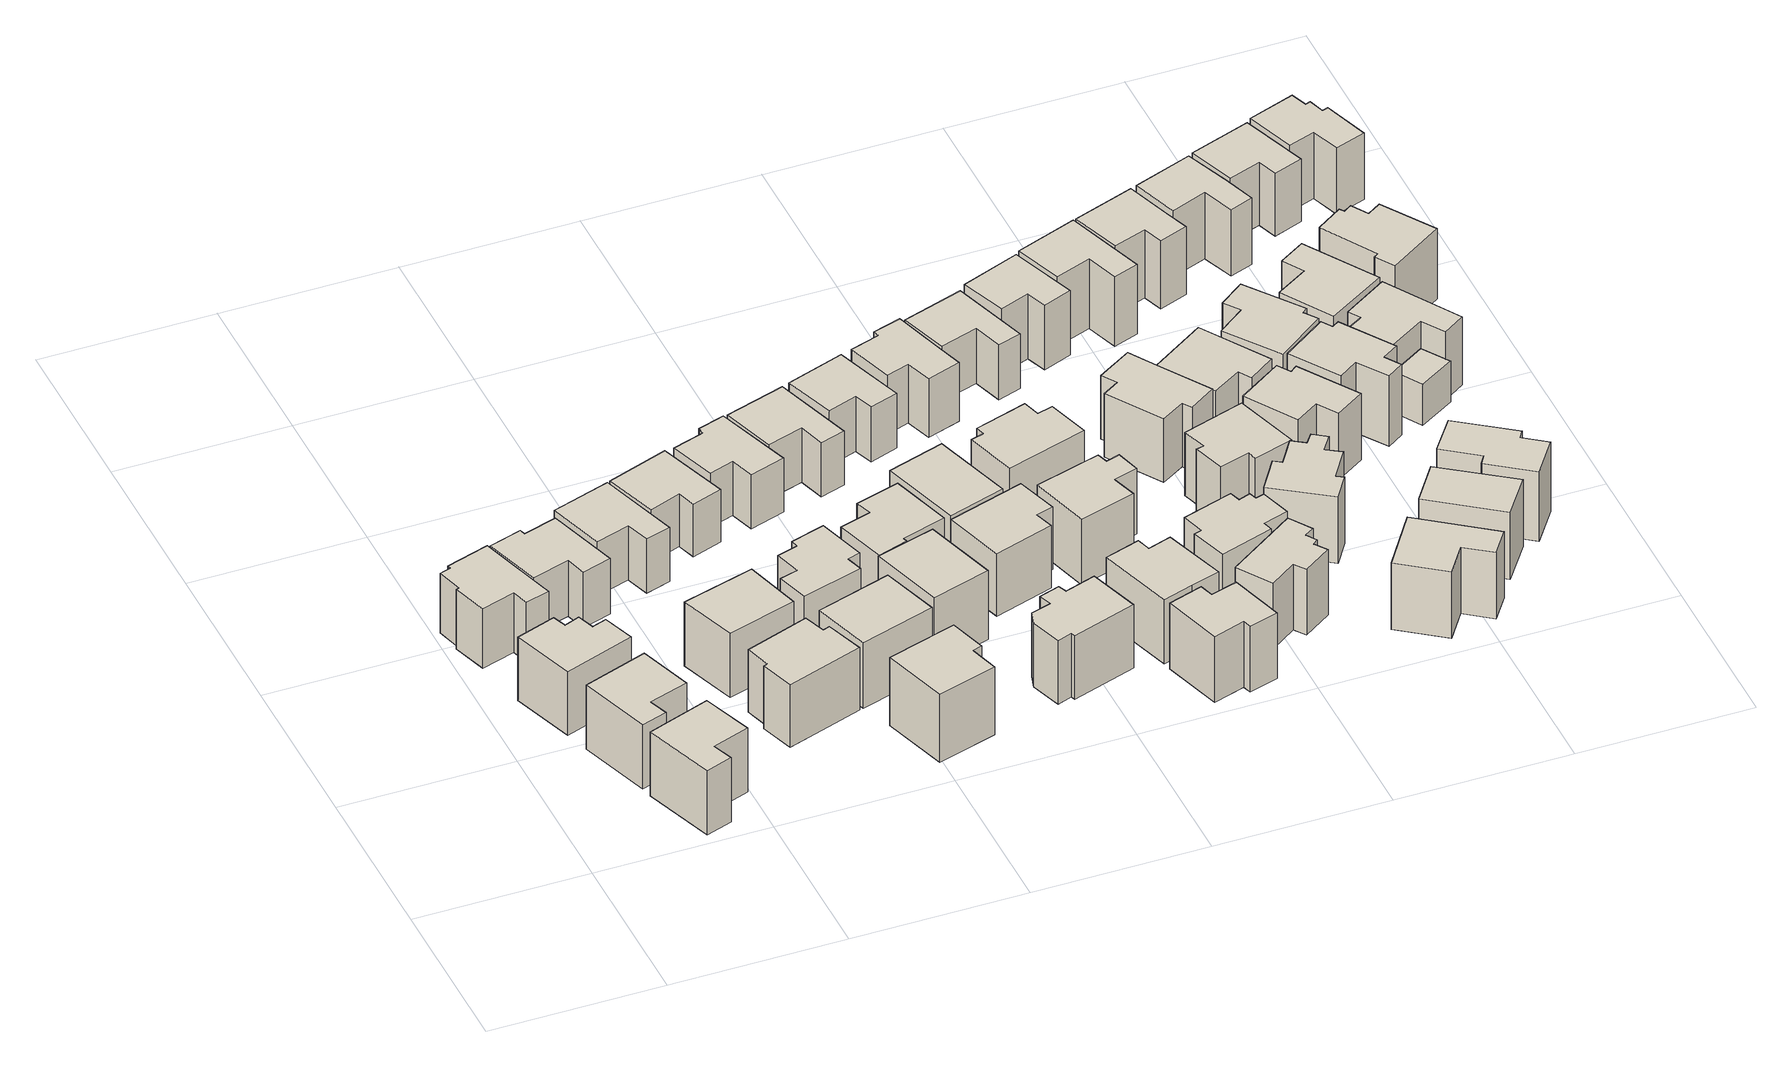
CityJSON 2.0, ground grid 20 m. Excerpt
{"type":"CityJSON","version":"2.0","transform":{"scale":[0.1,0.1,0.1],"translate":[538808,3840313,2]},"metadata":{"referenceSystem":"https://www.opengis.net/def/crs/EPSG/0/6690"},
"CityObjects":{
"building1":{"type":"Building","attributes":{"class":"3001","measuredHeight":7.7,"BuildingDetailAttribute.specifiedBuildingCoverageRate":0.8,"BuildingDetailAttribute.surveyYear":2017,"BuildingHighTideRiskAttribute.description":"1","BuildingHighTideRiskAttribute.rank":"2","BuildingHighTideRiskAttribute.depth":1.98,"BuildingIDAttribute.prefecture":"27","BuildingIDAttribute.city":"27113"},"geometry":[{"type":"Solid","lod":"1","boundaries":[[[[0,1,2,3,4,5,6,7,8,9,10]],[[9,11,12,10]],[[8,13,11,9]],[[7,14,13,8]],[[6,15,14,7]],[[5,16,15,6]],[[4,17,16,5]],[[3,18,17,4]],[[2,19,18,3]],[[1,20,19,2]],[[0,21,20,1]],[[10,12,21,0]],[[11,13,14,15,16,17,18,19,20,21,12]]]]}]},
"building2":{"type":"Building","attributes":{"class":"3001","measuredHeight":8.3,"BuildingDetailAttribute.specifiedBuildingCoverageRate":0.8,"BuildingDetailAttribute.surveyYear":2017,"BuildingTsunamiRiskAttribute.description":"1","BuildingTsunamiRiskAttribute.rank":"1","BuildingTsunamiRiskAttribute.depth":0.24,"BuildingHighTideRiskAttribute.description":"1","BuildingHighTideRiskAttribute.rank":"3","BuildingHighTideRiskAttribute.depth":3.02,"BuildingIDAttribute.prefecture":"27","BuildingIDAttribute.city":"27113"},"geometry":[{"type":"Solid","lod":"1","boundaries":[[[[22,23,24,25,26,27]],[[26,28,29,27]],[[25,30,28,26]],[[24,31,30,25]],[[23,32,31,24]],[[22,33,32,23]],[[27,29,33,22]],[[28,30,31,32,33,29]]]]}]},
"building3":{"type":"Building","attributes":{"class":"3001","measuredHeight":8.2,"BuildingDetailAttribute.specifiedBuildingCoverageRate":0.8,"BuildingDetailAttribute.surveyYear":2017,"BuildingTsunamiRiskAttribute.description":"1","BuildingTsunamiRiskAttribute.rank":"1","BuildingTsunamiRiskAttribute.depth":0.23,"BuildingHighTideRiskAttribute.description":"1","BuildingHighTideRiskAttribute.rank":"2","BuildingHighTideRiskAttribute.depth":3,"BuildingIDAttribute.prefecture":"27","BuildingIDAttribute.city":"27113"},"geometry":[{"type":"Solid","lod":"1","boundaries":[[[[34,35,36,37,38,39,40,41]],[[40,42,43,41]],[[39,44,42,40]],[[38,45,44,39]],[[37,46,45,38]],[[36,47,46,37]],[[35,48,47,36]],[[34,49,48,35]],[[41,43,49,34]],[[42,44,45,46,47,48,49,43]]]]}]},
"building4":{"type":"Building","attributes":{"class":"3001","measuredHeight":8.3,"BuildingDetailAttribute.specifiedBuildingCoverageRate":0.8,"BuildingDetailAttribute.surveyYear":2017,"BuildingTsunamiRiskAttribute.description":"1","BuildingTsunamiRiskAttribute.rank":"1","BuildingTsunamiRiskAttribute.depth":0.43,"BuildingHighTideRiskAttribute.description":"1","BuildingHighTideRiskAttribute.rank":"3","BuildingHighTideRiskAttribute.depth":3.21,"BuildingIDAttribute.prefecture":"27","BuildingIDAttribute.city":"27113"},"geometry":[{"type":"Solid","lod":"1","boundaries":[[[[50,51,52,53,54,55]],[[54,56,57,55]],[[53,58,56,54]],[[52,59,58,53]],[[51,60,59,52]],[[50,61,60,51]],[[55,57,61,50]],[[56,58,59,60,61,57]]]]}]},
"building5":{"type":"Building","attributes":{"class":"3001","measuredHeight":7.2,"BuildingDetailAttribute.specifiedBuildingCoverageRate":0.8,"BuildingDetailAttribute.surveyYear":2017,"BuildingHighTideRiskAttribute.description":"1","BuildingHighTideRiskAttribute.rank":"2","BuildingHighTideRiskAttribute.depth":1.79,"BuildingIDAttribute.prefecture":"27","BuildingIDAttribute.city":"27113"},"geometry":[{"type":"Solid","lod":"1","boundaries":[[[[62,63,64,65,66,67,68,69]],[[68,70,71,69]],[[67,72,70,68]],[[66,73,72,67]],[[65,74,73,66]],[[64,75,74,65]],[[63,76,75,64]],[[62,77,76,63]],[[69,71,77,62]],[[70,72,73,74,75,76,77,71]]]]}]},
"building6":{"type":"Building","attributes":{"class":"3001","measuredHeight":7,"BuildingDetailAttribute.specifiedBuildingCoverageRate":0.8,"BuildingDetailAttribute.surveyYear":2017,"BuildingHighTideRiskAttribute.description":"1","BuildingHighTideRiskAttribute.rank":"2","BuildingHighTideRiskAttribute.depth":0.82,"BuildingIDAttribute.prefecture":"27","BuildingIDAttribute.city":"27113"},"geometry":[{"type":"Solid","lod":"1","boundaries":[[[[78,79,80,81,82,83]],[[82,84,85,83]],[[81,86,84,82]],[[80,87,86,81]],[[79,88,87,80]],[[78,89,88,79]],[[83,85,89,78]],[[84,86,87,88,89,85]]]]}]},
"building7":{"type":"Building","attributes":{"class":"3001","measuredHeight":8.3,"BuildingDetailAttribute.specifiedBuildingCoverageRate":0.8,"BuildingDetailAttribute.surveyYear":2017,"BuildingTsunamiRiskAttribute.description":"1","BuildingTsunamiRiskAttribute.rank":"1","BuildingTsunamiRiskAttribute.depth":0.19,"BuildingHighTideRiskAttribute.description":"1","BuildingHighTideRiskAttribute.rank":"2","BuildingHighTideRiskAttribute.depth":2.96,"BuildingIDAttribute.prefecture":"27","BuildingIDAttribute.city":"27113"},"geometry":[{"type":"Solid","lod":"1","boundaries":[[[[90,91,92,93]],[[92,94,95,93]],[[91,96,94,92]],[[90,97,96,91]],[[93,95,97,90]],[[94,96,97,95]]]]}]},
"building8":{"type":"Building","attributes":{"class":"3001","measuredHeight":8.1,"BuildingDetailAttribute.specifiedBuildingCoverageRate":0.8,"BuildingDetailAttribute.surveyYear":2017,"BuildingTsunamiRiskAttribute.description":"1","BuildingTsunamiRiskAttribute.rank":"2","BuildingTsunamiRiskAttribute.depth":0.61,"BuildingHighTideRiskAttribute.description":"1","BuildingHighTideRiskAttribute.rank":"3","BuildingHighTideRiskAttribute.depth":3.38,"BuildingIDAttribute.prefecture":"27","BuildingIDAttribute.city":"27113"},"geometry":[{"type":"Solid","lod":"1","boundaries":[[[[98,99,100,101,102,103,104,105]],[[104,106,107,105]],[[103,108,106,104]],[[102,109,108,103]],[[101,110,109,102]],[[100,111,110,101]],[[99,112,111,100]],[[98,113,112,99]],[[105,107,113,98]],[[106,108,109,110,111,112,113,107]]]]}]},
"building9":{"type":"Building","attributes":{"class":"3001","measuredHeight":6.8,"BuildingDetailAttribute.specifiedBuildingCoverageRate":0.8,"BuildingDetailAttribute.surveyYear":2017,"BuildingTsunamiRiskAttribute.description":"1","BuildingTsunamiRiskAttribute.rank":"2","BuildingTsunamiRiskAttribute.depth":0.51,"BuildingHighTideRiskAttribute.description":"1","BuildingHighTideRiskAttribute.rank":"1","BuildingHighTideRiskAttribute.depth":0.228,"BuildingIDAttribute.prefecture":"27","BuildingIDAttribute.city":"27113"},"geometry":[{"type":"Solid","lod":"1","boundaries":[[[[114,115,116,117,118,119]],[[118,120,121,119]],[[117,122,120,118]],[[116,123,122,117]],[[115,124,123,116]],[[114,125,124,115]],[[119,121,125,114]],[[120,122,123,124,125,121]]]]}]},
"building10":{"type":"Building","attributes":{"class":"3001","measuredHeight":8.8,"BuildingDetailAttribute.specifiedBuildingCoverageRate":0.8,"BuildingDetailAttribute.surveyYear":2017,"BuildingTsunamiRiskAttribute.description":"1","BuildingTsunamiRiskAttribute.rank":"1","BuildingTsunamiRiskAttribute.depth":0.43,"BuildingHighTideRiskAttribute.description":"1","BuildingHighTideRiskAttribute.rank":"3","BuildingHighTideRiskAttribute.depth":3.2,"BuildingIDAttribute.prefecture":"27","BuildingIDAttribute.city":"27113"},"geometry":[{"type":"Solid","lod":"1","boundaries":[[[[126,127,128,129,130,131]],[[130,132,133,131]],[[129,134,132,130]],[[128,135,134,129]],[[127,136,135,128]],[[126,137,136,127]],[[131,133,137,126]],[[132,134,135,136,137,133]]]]}]},
"building11":{"type":"Building","attributes":{"class":"3001","measuredHeight":8.6,"BuildingDetailAttribute.specifiedBuildingCoverageRate":0.8,"BuildingDetailAttribute.surveyYear":2017,"BuildingTsunamiRiskAttribute.description":"1","BuildingTsunamiRiskAttribute.rank":"2","BuildingTsunamiRiskAttribute.depth":0.8,"BuildingHighTideRiskAttribute.description":"1","BuildingHighTideRiskAttribute.rank":"3","BuildingHighTideRiskAttribute.depth":3.57,"BuildingIDAttribute.prefecture":"27","BuildingIDAttribute.city":"27113"},"geometry":[{"type":"Solid","lod":"1","boundaries":[[[[138,139,140,141]],[[140,142,143,141]],[[139,144,142,140]],[[138,145,144,139]],[[141,143,145,138]],[[142,144,145,143]]]]}]},
"building12":{"type":"Building","attributes":{"class":"3001","measuredHeight":8.6,"BuildingDetailAttribute.specifiedBuildingCoverageRate":0.8,"BuildingDetailAttribute.surveyYear":2017,"BuildingTsunamiRiskAttribute.description":"1","BuildingTsunamiRiskAttribute.rank":"1","BuildingTsunamiRiskAttribute.depth":0.41,"BuildingHighTideRiskAttribute.description":"1","BuildingHighTideRiskAttribute.rank":"3","BuildingHighTideRiskAttribute.depth":3.18,"BuildingIDAttribute.prefecture":"27","BuildingIDAttribute.city":"27113"},"geometry":[{"type":"Solid","lod":"1","boundaries":[[[[146,147,148,149,150,151,152,153,154,155]],[[154,156,157,155]],[[153,158,156,154]],[[152,159,158,153]],[[151,160,159,152]],[[150,161,160,151]],[[149,162,161,150]],[[148,163,162,149]],[[147,164,163,148]],[[146,165,164,147]],[[155,157,165,146]],[[156,158,159,160,161,162,163,164,165,157]]]]}]},
"building13":{"type":"Building","attributes":{"class":"3001","measuredHeight":7,"BuildingDetailAttribute.specifiedBuildingCoverageRate":0.8,"BuildingDetailAttribute.surveyYear":2017,"BuildingHighTideRiskAttribute.description":"1","BuildingHighTideRiskAttribute.rank":"1","BuildingHighTideRiskAttribute.depth":0.228,"BuildingIDAttribute.prefecture":"27","BuildingIDAttribute.city":"27113"},"geometry":[{"type":"Solid","lod":"1","boundaries":[[[[166,167,168,169,170,171,172,173]],[[172,174,175,173]],[[171,176,174,172]],[[170,177,176,171]],[[169,178,177,170]],[[168,179,178,169]],[[167,180,179,168]],[[166,181,180,167]],[[173,175,181,166]],[[174,176,177,178,179,180,181,175]]]]}]},
"building14":{"type":"Building","attributes":{"class":"3001","measuredHeight":8.9,"BuildingDetailAttribute.specifiedBuildingCoverageRate":0.8,"BuildingDetailAttribute.surveyYear":2017,"BuildingTsunamiRiskAttribute.description":"1","BuildingTsunamiRiskAttribute.rank":"1","BuildingTsunamiRiskAttribute.depth":0.34,"BuildingHighTideRiskAttribute.description":"1","BuildingHighTideRiskAttribute.rank":"3","BuildingHighTideRiskAttribute.depth":3.11,"BuildingIDAttribute.prefecture":"27","BuildingIDAttribute.city":"27113"},"geometry":[{"type":"Solid","lod":"1","boundaries":[[[[182,183,184,185]],[[184,186,187,185]],[[183,188,186,184]],[[182,189,188,183]],[[185,187,189,182]],[[186,188,189,187]]]]}]},
"building15":{"type":"Building","attributes":{"class":"3001","measuredHeight":8.5,"BuildingDetailAttribute.specifiedBuildingCoverageRate":0.8,"BuildingDetailAttribute.surveyYear":2017,"BuildingTsunamiRiskAttribute.description":"1","BuildingTsunamiRiskAttribute.rank":"2","BuildingTsunamiRiskAttribute.depth":0.59,"BuildingHighTideRiskAttribute.description":"1","BuildingHighTideRiskAttribute.rank":"2","BuildingHighTideRiskAttribute.depth":2.33,"BuildingIDAttribute.prefecture":"27","BuildingIDAttribute.city":"27113"},"geometry":[{"type":"Solid","lod":"1","boundaries":[[[[190,191,192,193,194,195,196,197]],[[196,198,199,197]],[[195,200,198,196]],[[194,201,200,195]],[[193,202,201,194]],[[192,203,202,193]],[[191,204,203,192]],[[190,205,204,191]],[[197,199,205,190]],[[198,200,201,202,203,204,205,199]]]]}]},
"building16":{"type":"Building","attributes":{"class":"3001","measuredHeight":6.9,"BuildingDetailAttribute.specifiedBuildingCoverageRate":0.8,"BuildingDetailAttribute.surveyYear":2017,"BuildingHighTideRiskAttribute.description":"1","BuildingHighTideRiskAttribute.rank":"2","BuildingHighTideRiskAttribute.depth":1.27,"BuildingIDAttribute.prefecture":"27","BuildingIDAttribute.city":"27113"},"geometry":[{"type":"Solid","lod":"1","boundaries":[[[[206,207,208,209,210,211]],[[210,212,213,211]],[[209,214,212,210]],[[208,215,214,209]],[[207,216,215,208]],[[206,217,216,207]],[[211,213,217,206]],[[212,214,215,216,217,213]]]]}]},
"building17":{"type":"Building","attributes":{"class":"3001","measuredHeight":8.3,"BuildingDetailAttribute.specifiedBuildingCoverageRate":0.8,"BuildingDetailAttribute.surveyYear":2017,"BuildingTsunamiRiskAttribute.description":"1","BuildingTsunamiRiskAttribute.rank":"1","BuildingTsunamiRiskAttribute.depth":0.42,"BuildingHighTideRiskAttribute.description":"1","BuildingHighTideRiskAttribute.rank":"3","BuildingHighTideRiskAttribute.depth":3.19,"BuildingIDAttribute.prefecture":"27","BuildingIDAttribute.city":"27113"},"geometry":[{"type":"Solid","lod":"1","boundaries":[[[[218,219,220,221,222,223,224,225,226,227,228]],[[227,229,230,228]],[[226,231,229,227]],[[225,232,231,226]],[[224,233,232,225]],[[223,234,233,224]],[[222,235,234,223]],[[221,236,235,222]],[[220,237,236,221]],[[219,238,237,220]],[[218,239,238,219]],[[228,230,239,218]],[[229,231,232,233,234,235,236,237,238,239,230]]]]}]},
"building18":{"type":"Building","attributes":{"class":"3001","measuredHeight":8.3,"BuildingDetailAttribute.specifiedBuildingCoverageRate":0.8,"BuildingDetailAttribute.surveyYear":2017,"BuildingTsunamiRiskAttribute.description":"1","BuildingTsunamiRiskAttribute.rank":"1","BuildingTsunamiRiskAttribute.depth":0.28,"BuildingHighTideRiskAttribute.description":"1","BuildingHighTideRiskAttribute.rank":"2","BuildingHighTideRiskAttribute.depth":2.75,"BuildingIDAttribute.prefecture":"27","BuildingIDAttribute.city":"27113"},"geometry":[{"type":"Solid","lod":"1","boundaries":[[[[240,241,242,243]],[[242,244,245,243]],[[241,246,244,242]],[[240,247,246,241]],[[243,245,247,240]],[[244,246,247,245]]]]}]},
"building19":{"type":"Building","attributes":{"class":"3001","measuredHeight":8.1,"BuildingDetailAttribute.specifiedBuildingCoverageRate":0.8,"BuildingDetailAttribute.surveyYear":2017,"BuildingTsunamiRiskAttribute.description":"1","BuildingTsunamiRiskAttribute.rank":"1","BuildingTsunamiRiskAttribute.depth":0.34,"BuildingHighTideRiskAttribute.description":"1","BuildingHighTideRiskAttribute.rank":"3","BuildingHighTideRiskAttribute.depth":3.11,"BuildingIDAttribute.prefecture":"27","BuildingIDAttribute.city":"27113"},"geometry":[{"type":"Solid","lod":"1","boundaries":[[[[248,249,250,251,252,253]],[[252,254,255,253]],[[251,256,254,252]],[[250,257,256,251]],[[249,258,257,250]],[[248,259,258,249]],[[253,255,259,248]],[[254,256,257,258,259,255]]]]}]},
"building20":{"type":"Building","attributes":{"class":"3001","measuredHeight":7.1,"BuildingDetailAttribute.specifiedBuildingCoverageRate":0.8,"BuildingDetailAttribute.surveyYear":2017,"BuildingHighTideRiskAttribute.description":"1","BuildingHighTideRiskAttribute.rank":"2","BuildingHighTideRiskAttribute.depth":1.09,"BuildingIDAttribute.prefecture":"27","BuildingIDAttribute.city":"27113"},"geometry":[{"type":"Solid","lod":"1","boundaries":[[[[260,261,262,263,264,265]],[[264,266,267,265]],[[263,268,266,264]],[[262,269,268,263]],[[261,270,269,262]],[[260,271,270,261]],[[265,267,271,260]],[[266,268,269,270,271,267]]]]}]},
"building21":{"type":"Building","attributes":{"class":"3001","measuredHeight":8.3,"BuildingDetailAttribute.specifiedBuildingCoverageRate":0.8,"BuildingDetailAttribute.surveyYear":2017,"BuildingTsunamiRiskAttribute.description":"1","BuildingTsunamiRiskAttribute.rank":"1","BuildingTsunamiRiskAttribute.depth":0.49,"BuildingHighTideRiskAttribute.description":"1","BuildingHighTideRiskAttribute.rank":"3","BuildingHighTideRiskAttribute.depth":3.25,"BuildingIDAttribute.prefecture":"27","BuildingIDAttribute.city":"27113"},"geometry":[{"type":"Solid","lod":"1","boundaries":[[[[272,273,274,275,276,277,278]],[[277,279,280,278]],[[276,281,279,277]],[[275,282,281,276]],[[274,283,282,275]],[[273,284,283,274]],[[272,285,284,273]],[[278,280,285,272]],[[279,281,282,283,284,285,280]]]]}]},
"building22":{"type":"Building","attributes":{"class":"3001","measuredHeight":8.6,"BuildingDetailAttribute.specifiedBuildingCoverageRate":0.8,"BuildingDetailAttribute.surveyYear":2017,"BuildingTsunamiRiskAttribute.description":"1","BuildingTsunamiRiskAttribute.rank":"1","BuildingTsunamiRiskAttribute.depth":0.45,"BuildingHighTideRiskAttribute.description":"1","BuildingHighTideRiskAttribute.rank":"3","BuildingHighTideRiskAttribute.depth":3.21,"BuildingIDAttribute.prefecture":"27","BuildingIDAttribute.city":"27113"},"geometry":[{"type":"Solid","lod":"1","boundaries":[[[[286,287,288,289,290,291,292,293]],[[292,294,295,293]],[[291,296,294,292]],[[290,297,296,291]],[[289,298,297,290]],[[288,299,298,289]],[[287,300,299,288]],[[286,301,300,287]],[[293,295,301,286]],[[294,296,297,298,299,300,301,295]]]]}]},
"building23":{"type":"Building","attributes":{"class":"3001","measuredHeight":7.6,"BuildingDetailAttribute.specifiedBuildingCoverageRate":0.8,"BuildingDetailAttribute.surveyYear":2017,"BuildingTsunamiRiskAttribute.description":"1","BuildingTsunamiRiskAttribute.rank":"2","BuildingTsunamiRiskAttribute.depth":0.58,"BuildingHighTideRiskAttribute.description":"1","BuildingHighTideRiskAttribute.rank":"2","BuildingHighTideRiskAttribute.depth":1.06,"BuildingIDAttribute.prefecture":"27","BuildingIDAttribute.city":"27113"},"geometry":[{"type":"Solid","lod":"1","boundaries":[[[[302,303,304,305,306,307,308,309,310]],[[309,311,312,310]],[[308,313,311,309]],[[307,314,313,308]],[[306,315,314,307]],[[305,316,315,306]],[[304,317,316,305]],[[303,318,317,304]],[[302,319,318,303]],[[310,312,319,302]],[[311,313,314,315,316,317,318,319,312]]]]}]},
"building24":{"type":"Building","attributes":{"class":"3001","measuredHeight":8.5,"BuildingDetailAttribute.specifiedBuildingCoverageRate":0.8,"BuildingDetailAttribute.surveyYear":2017,"BuildingTsunamiRiskAttribute.description":"1","BuildingTsunamiRiskAttribute.rank":"1","BuildingTsunamiRiskAttribute.depth":0.4,"BuildingHighTideRiskAttribute.description":"1","BuildingHighTideRiskAttribute.rank":"3","BuildingHighTideRiskAttribute.depth":3.16,"BuildingIDAttribute.prefecture":"27","BuildingIDAttribute.city":"27113"},"geometry":[{"type":"Solid","lod":"1","boundaries":[[[[320,321,322,323,324,325,326,327]],[[326,328,329,327]],[[325,330,328,326]],[[324,331,330,325]],[[323,332,331,324]],[[322,333,332,323]],[[321,334,333,322]],[[320,335,334,321]],[[327,329,335,320]],[[328,330,331,332,333,334,335,329]]]]}]},
"building25":{"type":"Building","attributes":{"class":"3001","measuredHeight":8.3,"BuildingDetailAttribute.specifiedBuildingCoverageRate":0.8,"BuildingDetailAttribute.surveyYear":2017,"BuildingTsunamiRiskAttribute.description":"1","BuildingTsunamiRiskAttribute.rank":"1","BuildingTsunamiRiskAttribute.depth":0.28,"BuildingHighTideRiskAttribute.description":"1","BuildingHighTideRiskAttribute.rank":"2","BuildingHighTideRiskAttribute.depth":2.42,"BuildingIDAttribute.prefecture":"27","BuildingIDAttribute.city":"27113"},"geometry":[{"type":"Solid","lod":"1","boundaries":[[[[336,337,338,339,340,341,342,343]],[[342,344,345,343]],[[341,346,344,342]],[[340,347,346,341]],[[339,348,347,340]],[[338,349,348,339]],[[337,350,349,338]],[[336,351,350,337]],[[343,345,351,336]],[[344,346,347,348,349,350,351,345]]]]}]},
"building26":{"type":"Building","attributes":{"class":"3001","measuredHeight":7.1,"BuildingDetailAttribute.specifiedBuildingCoverageRate":0.8,"BuildingDetailAttribute.surveyYear":2017,"BuildingHighTideRiskAttribute.description":"1","BuildingHighTideRiskAttribute.rank":"2","BuildingHighTideRiskAttribute.depth":2.02,"BuildingIDAttribute.prefecture":"27","BuildingIDAttribute.city":"27113"},"geometry":[{"type":"Solid","lod":"1","boundaries":[[[[352,353,354,355,356,357]],[[356,358,359,357]],[[355,360,358,356]],[[354,361,360,355]],[[353,362,361,354]],[[352,363,362,353]],[[357,359,363,352]],[[358,360,361,362,363,359]]]]}]},
"building27":{"type":"Building","attributes":{"class":"3001","measuredHeight":8.5,"BuildingDetailAttribute.specifiedBuildingCoverageRate":0.8,"BuildingDetailAttribute.surveyYear":2017,"BuildingTsunamiRiskAttribute.description":"1","BuildingTsunamiRiskAttribute.rank":"2","BuildingTsunamiRiskAttribute.depth":0.51,"BuildingHighTideRiskAttribute.description":"1","BuildingHighTideRiskAttribute.rank":"3","BuildingHighTideRiskAttribute.depth":3.27,"BuildingIDAttribute.prefecture":"27","BuildingIDAttribute.city":"27113"},"geometry":[{"type":"Solid","lod":"1","boundaries":[[[[364,365,366,367,368,369,370,371,372,373]],[[372,374,375,373]],[[371,376,374,372]],[[370,377,376,371]],[[369,378,377,370]],[[368,379,378,369]],[[367,380,379,368]],[[366,381,380,367]],[[365,382,381,366]],[[364,383,382,365]],[[373,375,383,364]],[[374,376,377,378,379,380,381,382,383,375]]]]}]},
"building28":{"type":"Building","attributes":{"class":"3001","measuredHeight":8.4,"BuildingDetailAttribute.specifiedBuildingCoverageRate":0.8,"BuildingDetailAttribute.surveyYear":2017,"BuildingTsunamiRiskAttribute.description":"1","BuildingTsunamiRiskAttribute.rank":"2","BuildingTsunamiRiskAttribute.depth":0.51,"BuildingHighTideRiskAttribute.description":"1","BuildingHighTideRiskAttribute.rank":"3","BuildingHighTideRiskAttribute.depth":3.27,"BuildingIDAttribute.prefecture":"27","BuildingIDAttribute.city":"27113"},"geometry":[{"type":"Solid","lod":"1","boundaries":[[[[384,385,386,387,388,389,390,391,392,393,394,395]],[[394,396,397,395]],[[393,398,396,394]],[[392,399,398,393]],[[391,400,399,392]],[[390,401,400,391]],[[389,402,401,390]],[[388,403,402,389]],[[387,404,403,388]],[[386,405,404,387]],[[385,406,405,386]],[[384,407,406,385]],[[395,397,407,384]],[[396,398,399,400,401,402,403,404,405,406,407,397]]]]}]},
"building29":{"type":"Building","attributes":{"class":"3001","measuredHeight":8.4,"BuildingDetailAttribute.specifiedBuildingCoverageRate":0.8,"BuildingDetailAttribute.surveyYear":2017,"BuildingTsunamiRiskAttribute.description":"1","BuildingTsunamiRiskAttribute.rank":"1","BuildingTsunamiRiskAttribute.depth":0.3,"BuildingHighTideRiskAttribute.description":"1","BuildingHighTideRiskAttribute.rank":"2","BuildingHighTideRiskAttribute.depth":1.86,"BuildingIDAttribute.prefecture":"27","BuildingIDAttribute.city":"27113"},"geometry":[{"type":"Solid","lod":"1","boundaries":[[[[408,409,410,411,412,413]],[[412,414,415,413]],[[411,416,414,412]],[[410,417,416,411]],[[409,418,417,410]],[[408,419,418,409]],[[413,415,419,408]],[[414,416,417,418,419,415]]]]}]},
"building30":{"type":"Building","attributes":{"class":"3001","measuredHeight":8.2,"BuildingDetailAttribute.specifiedBuildingCoverageRate":0.8,"BuildingDetailAttribute.surveyYear":2017,"BuildingTsunamiRiskAttribute.description":"1","BuildingTsunamiRiskAttribute.rank":"1","BuildingTsunamiRiskAttribute.depth":0.12,"BuildingHighTideRiskAttribute.description":"1","BuildingHighTideRiskAttribute.rank":"2","BuildingHighTideRiskAttribute.depth":2.75,"BuildingIDAttribute.prefecture":"27","BuildingIDAttribute.city":"27113"},"geometry":[{"type":"Solid","lod":"1","boundaries":[[[[420,421,422,423,424,425,426,427,428]],[[427,429,430,428]],[[426,431,429,427]],[[425,432,431,426]],[[424,433,432,425]],[[423,434,433,424]],[[422,435,434,423]],[[421,436,435,422]],[[420,437,436,421]],[[428,430,437,420]],[[429,431,432,433,434,435,436,437,430]]]]}]},
"building31":{"type":"Building","attributes":{"class":"3001","measuredHeight":8.2,"BuildingDetailAttribute.specifiedBuildingCoverageRate":0.8,"BuildingDetailAttribute.surveyYear":2017,"BuildingTsunamiRiskAttribute.description":"1","BuildingTsunamiRiskAttribute.rank":"1","BuildingTsunamiRiskAttribute.depth":0.27,"BuildingHighTideRiskAttribute.description":"1","BuildingHighTideRiskAttribute.rank":"3","BuildingHighTideRiskAttribute.depth":3.03,"BuildingIDAttribute.prefecture":"27","BuildingIDAttribute.city":"27113"},"geometry":[{"type":"Solid","lod":"1","boundaries":[[[[438,439,440,441,442,443,444,445]],[[444,446,447,445]],[[443,448,446,444]],[[442,449,448,443]],[[441,450,449,442]],[[440,451,450,441]],[[439,452,451,440]],[[438,453,452,439]],[[445,447,453,438]],[[446,448,449,450,451,452,453,447]]]]}]},
"building32":{"type":"Building","attributes":{"class":"3001","measuredHeight":8.6,"BuildingDetailAttribute.specifiedBuildingCoverageRate":0.8,"BuildingDetailAttribute.surveyYear":2017,"BuildingTsunamiRiskAttribute.description":"1","BuildingTsunamiRiskAttribute.rank":"1","BuildingTsunamiRiskAttribute.depth":0.49,"BuildingHighTideRiskAttribute.description":"1","BuildingHighTideRiskAttribute.rank":"3","BuildingHighTideRiskAttribute.depth":3.25,"BuildingIDAttribute.prefecture":"27","BuildingIDAttribute.city":"27113"},"geometry":[{"type":"Solid","lod":"1","boundaries":[[[[454,455,456,457,458,459,460,461,462,463,464,465]],[[464,466,467,465]],[[463,468,466,464]],[[462,469,468,463]],[[461,470,469,462]],[[460,471,470,461]],[[459,472,471,460]],[[458,473,472,459]],[[457,474,473,458]],[[456,475,474,457]],[[455,476,475,456]],[[454,477,476,455]],[[465,467,477,454]],[[466,468,469,470,471,472,473,474,475,476,477,467]]]]}]},
"building33":{"type":"Building","attributes":{"class":"3001","measuredHeight":8.6,"BuildingDetailAttribute.specifiedBuildingCoverageRate":0.8,"BuildingDetailAttribute.surveyYear":2017,"BuildingTsunamiRiskAttribute.description":"1","BuildingTsunamiRiskAttribute.rank":"2","BuildingTsunamiRiskAttribute.depth":0.55,"BuildingHighTideRiskAttribute.description":"1","BuildingHighTideRiskAttribute.rank":"3","BuildingHighTideRiskAttribute.depth":3.31,"BuildingIDAttribute.prefecture":"27","BuildingIDAttribute.city":"27113"},"geometry":[{"type":"Solid","lod":"1","boundaries":[[[[478,479,480,481,482,483]],[[482,484,485,483]],[[481,486,484,482]],[[480,487,486,481]],[[479,488,487,480]],[[478,489,488,479]],[[483,485,489,478]],[[484,486,487,488,489,485]]]]}]},
"building34":{"type":"Building","attributes":{"class":"3001","measuredHeight":8.9,"BuildingDetailAttribute.specifiedBuildingCoverageRate":0.8,"BuildingDetailAttribute.surveyYear":2017,"BuildingTsunamiRiskAttribute.description":"1","BuildingTsunamiRiskAttribute.rank":"2","BuildingTsunamiRiskAttribute.depth":0.6,"BuildingHighTideRiskAttribute.description":"1","BuildingHighTideRiskAttribute.rank":"2","BuildingHighTideRiskAttribute.depth":2.95,"BuildingIDAttribute.prefecture":"27","BuildingIDAttribute.city":"27113"},"geometry":[{"type":"Solid","lod":"1","boundaries":[[[[490,491,492,493,494,495]],[[494,496,497,495]],[[493,498,496,494]],[[492,499,498,493]],[[491,500,499,492]],[[490,501,500,491]],[[495,497,501,490]],[[496,498,499,500,501,497]]]]}]},
"building35":{"type":"Building","attributes":{"class":"3001","measuredHeight":8.1,"BuildingDetailAttribute.specifiedBuildingCoverageRate":0.8,"BuildingDetailAttribute.surveyYear":2017,"BuildingTsunamiRiskAttribute.description":"1","BuildingTsunamiRiskAttribute.rank":"1","BuildingTsunamiRiskAttribute.depth":0.12,"BuildingHighTideRiskAttribute.description":"1","BuildingHighTideRiskAttribute.rank":"2","BuildingHighTideRiskAttribute.depth":2.75,"BuildingIDAttribute.prefecture":"27","BuildingIDAttribute.city":"27113"},"geometry":[{"type":"Solid","lod":"1","boundaries":[[[[427,502,503,504,505,506,428]],[[506,507,508,428]],[[505,509,507,506]],[[504,510,509,505]],[[503,511,510,504]],[[502,512,511,503]],[[427,513,512,502]],[[428,508,513,427]],[[507,509,510,511,512,513,508]]]]}]},
"building36":{"type":"Building","attributes":{"class":"3001","measuredHeight":8.7,"BuildingDetailAttribute.specifiedBuildingCoverageRate":0.8,"BuildingDetailAttribute.surveyYear":2017,"BuildingTsunamiRiskAttribute.description":"1","BuildingTsunamiRiskAttribute.rank":"1","BuildingTsunamiRiskAttribute.depth":0.47,"BuildingHighTideRiskAttribute.description":"1","BuildingHighTideRiskAttribute.rank":"3","BuildingHighTideRiskAttribute.depth":3.23,"BuildingIDAttribute.prefecture":"27","BuildingIDAttribute.city":"27113"},"geometry":[{"type":"Solid","lod":"1","boundaries":[[[[514,515,516,517,518,519,520,521]],[[520,522,523,521]],[[519,524,522,520]],[[518,525,524,519]],[[517,526,525,518]],[[516,527,526,517]],[[515,528,527,516]],[[514,529,528,515]],[[521,523,529,514]],[[522,524,525,526,527,528,529,523]]]]}]},
"building37":{"type":"Building","attributes":{"class":"3001","measuredHeight":8.7,"BuildingDetailAttribute.specifiedBuildingCoverageRate":0.8,"BuildingDetailAttribute.surveyYear":2017,"BuildingTsunamiRiskAttribute.description":"1","BuildingTsunamiRiskAttribute.rank":"2","BuildingTsunamiRiskAttribute.depth":0.6,"BuildingHighTideRiskAttribute.description":"1","BuildingHighTideRiskAttribute.rank":"3","BuildingHighTideRiskAttribute.depth":3.36,"BuildingIDAttribute.prefecture":"27","BuildingIDAttribute.city":"27113"},"geometry":[{"type":"Solid","lod":"1","boundaries":[[[[530,531,532,533]],[[532,534,535,533]],[[531,536,534,532]],[[530,537,536,531]],[[533,535,537,530]],[[534,536,537,535]]]]}]},
"building38":{"type":"Building","attributes":{"class":"3001","measuredHeight":8.8,"BuildingDetailAttribute.specifiedBuildingCoverageRate":0.8,"BuildingDetailAttribute.surveyYear":2017,"BuildingTsunamiRiskAttribute.description":"1","BuildingTsunamiRiskAttribute.rank":"2","BuildingTsunamiRiskAttribute.depth":0.6,"BuildingHighTideRiskAttribute.description":"1","BuildingHighTideRiskAttribute.rank":"2","BuildingHighTideRiskAttribute.depth":1.79,"BuildingIDAttribute.prefecture":"27","BuildingIDAttribute.city":"27113"},"geometry":[{"type":"Solid","lod":"1","boundaries":[[[[538,539,540,541,542,543,544]],[[543,545,546,544]],[[542,547,545,543]],[[541,548,547,542]],[[540,549,548,541]],[[539,550,549,540]],[[538,551,550,539]],[[544,546,551,538]],[[545,547,548,549,550,551,546]]]]}]},
"building39":{"type":"Building","attributes":{"class":"3001","measuredHeight":8.7,"BuildingDetailAttribute.specifiedBuildingCoverageRate":0.8,"BuildingDetailAttribute.surveyYear":2017,"BuildingTsunamiRiskAttribute.description":"1","BuildingTsunamiRiskAttribute.rank":"1","BuildingTsunamiRiskAttribute.depth":0.39,"BuildingHighTideRiskAttribute.description":"1","BuildingHighTideRiskAttribute.rank":"3","BuildingHighTideRiskAttribute.depth":3.15,"BuildingIDAttribute.prefecture":"27","BuildingIDAttribute.city":"27113"},"geometry":[{"type":"Solid","lod":"1","boundaries":[[[[552,553,554,555,556,557,558,559]],[[558,560,561,559]],[[557,562,560,558]],[[556,563,562,557]],[[555,564,563,556]],[[554,565,564,555]],[[553,566,565,554]],[[552,567,566,553]],[[559,561,567,552]],[[560,562,563,564,565,566,567,561]]]]}]},
"building40":{"type":"Building","attributes":{"class":"3001","measuredHeight":9.1,"BuildingDetailAttribute.specifiedBuildingCoverageRate":0.8,"BuildingDetailAttribute.surveyYear":2017,"BuildingTsunamiRiskAttribute.description":"1","BuildingTsunamiRiskAttribute.rank":"2","BuildingTsunamiRiskAttribute.depth":0.64,"BuildingHighTideRiskAttribute.description":"1","BuildingHighTideRiskAttribute.rank":"3","BuildingHighTideRiskAttribute.depth":3.4,"BuildingIDAttribute.prefecture":"27","BuildingIDAttribute.city":"27113"},"geometry":[{"type":"Solid","lod":"1","boundaries":[[[[568,569,570,571,572,573,574,575,576,577]],[[576,578,579,577]],[[575,580,578,576]],[[574,581,580,575]],[[573,582,581,574]],[[572,583,582,573]],[[571,584,583,572]],[[570,585,584,571]],[[569,586,585,570]],[[568,587,586,569]],[[577,579,587,568]],[[578,580,581,582,583,584,585,586,587,579]]]]}]},
"building41":{"type":"Building","attributes":{"class":"3001","measuredHeight":9,"BuildingDetailAttribute.specifiedBuildingCoverageRate":0.8,"BuildingDetailAttribute.surveyYear":2017,"BuildingTsunamiRiskAttribute.description":"1","BuildingTsunamiRiskAttribute.rank":"2","BuildingTsunamiRiskAttribute.depth":0.53,"BuildingHighTideRiskAttribute.description":"1","BuildingHighTideRiskAttribute.rank":"3","BuildingHighTideRiskAttribute.depth":3.29,"BuildingIDAttribute.prefecture":"27","BuildingIDAttribute.city":"27113"},"geometry":[{"type":"Solid","lod":"1","boundaries":[[[[588,589,590,591,592,593,594,595]],[[594,596,597,595]],[[593,598,596,594]],[[592,599,598,593]],[[591,600,599,592]],[[590,601,600,591]],[[589,602,601,590]],[[588,603,602,589]],[[595,597,603,588]],[[596,598,599,600,601,602,603,597]]]]}]},
"building42":{"type":"Building","attributes":{"class":"3001","measuredHeight":8.7,"BuildingDetailAttribute.specifiedBuildingCoverageRate":0.8,"BuildingDetailAttribute.surveyYear":2017,"BuildingHighTideRiskAttribute.description":"1","BuildingHighTideRiskAttribute.rank":"2","BuildingHighTideRiskAttribute.depth":2.13,"BuildingIDAttribute.prefecture":"27","BuildingIDAttribute.city":"27113"},"geometry":[{"type":"Solid","lod":"1","boundaries":[[[[604,605,606,607,608,609,610]],[[609,611,612,610]],[[608,613,611,609]],[[607,614,613,608]],[[606,615,614,607]],[[605,616,615,606]],[[604,617,616,605]],[[610,612,617,604]],[[611,613,614,615,616,617,612]]]]}]},
"building43":{"type":"Building","attributes":{"class":"3001","measuredHeight":8.7,"BuildingDetailAttribute.specifiedBuildingCoverageRate":0.8,"BuildingDetailAttribute.surveyYear":2017,"BuildingTsunamiRiskAttribute.description":"1","BuildingTsunamiRiskAttribute.rank":"1","BuildingTsunamiRiskAttribute.depth":0.45,"BuildingHighTideRiskAttribute.description":"1","BuildingHighTideRiskAttribute.rank":"2","BuildingHighTideRiskAttribute.depth":1.94,"BuildingIDAttribute.prefecture":"27","BuildingIDAttribute.city":"27113"},"geometry":[{"type":"Solid","lod":"1","boundaries":[[[[618,619,620,621,622,623]],[[622,624,625,623]],[[621,626,624,622]],[[620,627,626,621]],[[619,628,627,620]],[[618,629,628,619]],[[623,625,629,618]],[[624,626,627,628,629,625]]]]}]},
"building44":{"type":"Building","attributes":{"class":"3003","measuredHeight":5.3,"BuildingDetailAttribute.specifiedBuildingCoverageRate":0.8,"BuildingDetailAttribute.surveyYear":2017,"BuildingTsunamiRiskAttribute.description":"1","BuildingTsunamiRiskAttribute.rank":"2","BuildingTsunamiRiskAttribute.depth":0.59,"BuildingHighTideRiskAttribute.description":"1","BuildingHighTideRiskAttribute.rank":"3","BuildingHighTideRiskAttribute.depth":3.35,"BuildingIDAttribute.prefecture":"27","BuildingIDAttribute.city":"27113"},"geometry":[{"type":"Solid","lod":"1","boundaries":[[[[630,631,632,633,634]],[[633,635,636,634]],[[632,637,635,633]],[[631,638,637,632]],[[630,639,638,631]],[[634,636,639,630]],[[635,637,638,639,636]]]]}]},
"building45":{"type":"Building","attributes":{"class":"3001","measuredHeight":8.8,"BuildingDetailAttribute.specifiedBuildingCoverageRate":0.8,"BuildingDetailAttribute.surveyYear":2017,"BuildingTsunamiRiskAttribute.description":"1","BuildingTsunamiRiskAttribute.rank":"1","BuildingTsunamiRiskAttribute.depth":0.45,"BuildingHighTideRiskAttribute.description":"1","BuildingHighTideRiskAttribute.rank":"3","BuildingHighTideRiskAttribute.depth":3.21,"BuildingIDAttribute.prefecture":"27","BuildingIDAttribute.city":"27113"},"geometry":[{"type":"Solid","lod":"1","boundaries":[[[[633,632,640,641,642,643,644,645,634]],[[645,646,647,634]],[[644,648,646,645]],[[643,649,648,644]],[[642,650,649,643]],[[641,651,650,642]],[[640,652,651,641]],[[632,653,652,640]],[[633,654,653,632]],[[634,647,654,633]],[[646,648,649,650,651,652,653,654,647]]]]}]},
"building46":{"type":"Building","attributes":{"class":"3001","measuredHeight":8.1,"BuildingDetailAttribute.specifiedBuildingCoverageRate":0.8,"BuildingDetailAttribute.surveyYear":2017,"BuildingHighTideRiskAttribute.description":"1","BuildingHighTideRiskAttribute.rank":"1","BuildingHighTideRiskAttribute.depth":0.252,"BuildingIDAttribute.prefecture":"27","BuildingIDAttribute.city":"27113"},"geometry":[{"type":"Solid","lod":"1","boundaries":[[[[655,656,657,658,659,660]],[[659,661,662,660]],[[658,663,661,659]],[[657,664,663,658]],[[656,665,664,657]],[[655,666,665,656]],[[660,662,666,655]],[[661,663,664,665,666,662]]]]}]},
"building47":{"type":"Building","attributes":{"class":"3001","measuredHeight":9.2,"BuildingDetailAttribute.specifiedBuildingCoverageRate":0.8,"BuildingDetailAttribute.surveyYear":2017,"BuildingTsunamiRiskAttribute.description":"1","BuildingTsunamiRiskAttribute.rank":"2","BuildingTsunamiRiskAttribute.depth":0.53,"BuildingHighTideRiskAttribute.description":"1","BuildingHighTideRiskAttribute.rank":"2","BuildingHighTideRiskAttribute.depth":2.38,"BuildingIDAttribute.prefecture":"27","BuildingIDAttribute.city":"27113"},"geometry":[{"type":"Solid","lod":"1","boundaries":[[[[667,668,669,670,671,672,673,674,675,676]],[[675,677,678,676]],[[674,679,677,675]],[[673,680,679,674]],[[672,681,680,673]],[[671,682,681,672]],[[670,683,682,671]],[[669,684,683,670]],[[668,685,684,669]],[[667,686,685,668]],[[676,678,686,667]],[[677,679,680,681,682,683,684,685,686,678]]]]}]},
"building48":{"type":"Building","attributes":{"class":"3001","measuredHeight":8.6,"BuildingDetailAttribute.specifiedBuildingCoverageRate":0.8,"BuildingDetailAttribute.surveyYear":2017,"BuildingTsunamiRiskAttribute.description":"1","BuildingTsunamiRiskAttribute.rank":"1","BuildingTsunamiRiskAttribute.depth":0.22,"BuildingHighTideRiskAttribute.description":"1","BuildingHighTideRiskAttribute.rank":"1","BuildingHighTideRiskAttribute.depth":0.252,"BuildingIDAttribute.prefecture":"27","BuildingIDAttribute.city":"27113"},"geometry":[{"type":"Solid","lod":"1","boundaries":[[[[687,688,689,690,691,692,693,694,695,696]],[[695,697,698,696]],[[694,699,697,695]],[[693,700,699,694]],[[692,701,700,693]],[[691,702,701,692]],[[690,703,702,691]],[[689,704,703,690]],[[688,705,704,689]],[[687,706,705,688]],[[696,698,706,687]],[[697,699,700,701,702,703,704,705,706,698]]]]}]}
},
"vertices":[
[59,352,14],[20,340,14],[7,380,14],[10,381,14],[2,411,14],[15,415,14],[14,419,14],[64,435,14],[84,370,14],[93,341,14],[65,333,14],[93,341,91],[65,333,91],[84,370,91],[64,435,91],[14,419,91],[15,415,91],[2,411,91],[10,381,91],[7,380,91],[20,340,91],[59,352,91],
[70,186,6],[145,212,6],[166,150,6],[120,135,6],[128,113,6],[98,103,6],[128,113,89],[98,103,89],[120,135,89],[166,150,89],[145,212,89],[70,186,89],
[37,288,5],[83,304,5],[89,288,5],[107,295,5],[114,275,5],[131,281,5],[144,244,5],[62,215,5],[144,244,87],[62,215,87],[131,281,87],[114,275,87],[107,295,87],[89,288,87],[83,304,87],[37,288,87],
[102,92,4],[175,118,4],[196,60,4],[153,45,4],[162,21,4],[131,10,4],[162,21,87],[131,10,87],[153,45,87],[196,60,87],[175,118,87],[102,92,87],
[132,384,16],[89,371,16],[68,437,16],[106,449,16],[108,442,16],[147,454,16],[173,371,16],[139,360,16],[173,371,88],[139,360,88],[147,454,88],[108,442,88],[106,449,88],[68,437,88],[89,371,88],[132,384,88],
[210,412,19],[171,400,19],[150,465,19],[218,487,19],[248,394,19],[219,385,19],[248,394,89],[219,385,89],[218,487,89],[150,465,89],[171,400,89],[210,412,89],
[216,277,4],[300,301,4],[319,235,4],[239,211,4],[319,235,87],[239,211,87],[300,301,87],[216,277,87],
[252,153,2],[257,155,2],[248,184,2],[322,210,2],[331,185,2],[339,188,2],[354,144,2],[265,114,2],[354,144,83],[265,114,83],[339,188,83],[331,185,83],[322,210,83],[248,184,83],[257,155,83],[252,153,83],
[278,441,21],[242,428,21],[221,488,21],[292,513,21],[320,432,21],[285,420,21],[320,432,89],[285,420,89],[292,513,89],[221,488,89],[242,428,89],[278,441,89],
[373,110,1],[454,135,1],[467,92,1],[456,88,1],[466,55,1],[397,34,1],[466,55,89],[397,34,89],[456,88,89],[467,92,89],[454,135,89],[373,110,89],
[338,213,1],[425,240,1],[446,173,1],[359,146,1],[446,173,86],[359,146,86],[425,240,86],[338,213,86],
[320,273,3],[341,279,3],[332,309,3],[356,316,3],[354,325,3],[394,337,3],[411,281,3],[396,276,3],[402,257,3],[331,236,3],[402,257,89],[331,236,89],[396,276,89],[411,281,89],[394,337,89],[354,325,89],[356,316,89],[332,309,89],[341,279,89],[320,273,89],
[348,468,21],[319,458,21],[301,511,21],[338,523,21],[337,531,21],[368,541,21],[398,453,21],[357,440,21],[398,453,91],[357,440,91],[368,541,91],[337,531,91],[338,523,91],[301,511,91],[319,458,91],[348,468,91],
[426,268,1],[494,288,1],[520,203,1],[452,182,1],[520,203,90],[452,182,90],[494,288,90],[426,268,90],
[410,329,4],[446,340,4],[440,359,4],[491,374,4],[513,303,4],[462,287,4],[463,282,4],[428,271,4],[463,282,88],[428,271,88],[462,287,88],[513,303,88],[491,374,88],[440,359,88],[446,340,88],[410,329,88],
[435,494,19],[393,481,19],[373,543,19],[443,565,19],[473,473,19],[444,464,19],[473,473,89],[444,464,89],[443,565,89],[373,543,89],[393,481,89],[435,494,89],
[531,108,5],[536,125,5],[559,132,5],[554,147,5],[578,155,5],[582,145,5],[618,157,5],[637,98,5],[562,73,5],[560,78,5],[543,72,5],[560,78,87],[543,72,87],[562,73,87],[637,98,87],[618,157,87],[582,145,87],[578,155,87],[554,147,87],[559,132,87],[536,125,87],[531,108,87],
[491,395,6],[557,416,6],[586,323,6],[520,302,6],[586,323,89],[520,302,89],[557,416,89],[491,395,89],
[519,300,5],[608,328,5],[623,280,5],[603,274,5],[610,252,5],[541,230,5],[610,252,86],[541,230,86],[603,274,86],[623,280,86],[608,328,86],[519,300,86],
[505,520,19],[471,508,19],[451,567,19],[518,590,19],[546,509,19],[513,498,19],[546,509,90],[513,498,90],[518,590,90],[451,567,90],[471,508,90],[505,520,90],
[641,181,4],[682,194,4],[687,178,4],[714,187,4],[738,115,4],[704,105,4],[669,93,4],[704,105,87],[669,93,87],[738,115,87],[714,187,87],[687,178,87],[682,194,87],[641,181,87],
[671,84,4],[711,97,4],[716,81,4],[747,90,4],[766,27,4],[732,17,4],[729,27,4],[692,15,4],[729,27,89],[692,15,89],[732,17,89],[766,27,89],[747,90,89],[716,81,89],[711,97,89],[671,84,89],
[622,527,18],[583,514,18],[573,544,18],[546,535,18],[529,589,18],[563,600,18],[561,607,18],[594,617,18],[611,562,18],[594,617,94],[611,562,94],[561,607,94],[563,600,94],[529,589,94],[546,535,94],[573,544,94],[583,514,94],[622,527,94],
[621,316,4],[697,338,4],[701,325,4],[717,330,4],[725,302,4],[697,294,4],[706,265,4],[641,246,4],[706,265,89],[641,246,89],[697,294,89],[725,302,89],[717,330,89],[701,325,89],[697,338,89],[621,316,89],
[588,412,5],[603,416,5],[600,427,5],[661,446,5],[667,426,5],[685,431,5],[700,382,5],[606,353,5],[700,382,88],[606,353,88],[685,431,88],[667,426,88],[661,446,88],[600,427,88],[603,416,88],[588,412,88],
[662,578,18],[618,564,18],[600,619,18],[671,642,18],[700,553,18],[673,544,18],[700,553,89],[673,544,89],[671,642,89],[600,619,89],[618,564,89],[662,578,89],
[755,113,4],[836,168,4],[853,142,4],[842,135,4],[850,123,4],[844,118,4],[854,104,4],[821,82,4],[812,95,4],[781,74,4],[812,95,89],[781,74,89],[821,82,89],[854,104,89],[844,118,89],[850,123,89],[842,135,89],[853,142,89],[836,168,89],[755,113,89],
[738,181,4],[747,184,4],[739,210,4],[798,229,4],[802,216,4],[816,221,4],[819,212,4],[829,215,4],[840,179,4],[811,170,4],[814,159,4],[752,139,4],[814,159,88],[752,139,88],[811,170,88],[840,179,88],[829,215,88],[819,212,88],[816,221,88],[802,216,88],[798,229,88],[739,210,88],[747,184,88],[738,181,88],
[730,605,10],[696,592,10],[676,644,10],[744,670,10],[772,594,10],[739,581,10],[772,594,94],[739,581,94],[744,670,94],[676,644,94],[696,592,94],[730,605,94],
[816,375,6],[809,385,6],[782,368,6],[742,430,6],[761,442,6],[750,459,6],[790,484,6],[809,454,6],[847,395,6],[809,454,88],[847,395,88],[790,484,88],[750,459,88],[761,442,88],[742,430,88],[782,368,88],[809,385,88],[816,375,88],
[841,285,5],[806,274,5],[794,311,5],[803,313,5],[794,341,5],[866,364,5],[890,288,5],[844,274,5],[890,288,87],[844,274,87],[866,364,87],[794,341,87],[803,313,87],[794,311,87],[806,274,87],[841,285,87],
[832,223,4],[857,260,4],[866,254,4],[886,284,4],[901,274,4],[910,286,4],[926,275,4],[913,257,4],[930,246,4],[907,212,4],[915,207,4],[896,179,4],[915,207,90],[896,179,90],[907,212,90],[930,246,90],[913,257,90],[926,275,90],[910,286,90],[901,274,90],[886,284,90],[866,254,90],[857,260,90],[832,223,90],
[905,59,3],[949,123,3],[1031,63,3],[1010,34,3],[980,56,3],[956,22,3],[980,56,89],[956,22,89],[1010,34,89],[1031,63,89],[949,123,89],[905,59,89],
[809,633,5],[768,618,5],[748,673,5],[819,699,5],[851,606,5],[822,596,5],[851,606,95],[822,596,95],[819,699,95],[748,673,95],[768,618,95],[809,633,95],
[873,496,6],[922,419,6],[891,398,6],[882,412,6],[849,392,6],[849,392,87],[847,395,87],[882,412,87],[891,398,87],[922,419,87],[873,496,87],[809,454,87],
[934,330,4],[907,312,4],[870,370,4],[921,404,4],[931,389,4],[939,395,4],[983,328,4],[949,306,4],[983,328,90],[949,306,90],[939,395,90],[931,389,90],[921,404,90],[870,370,90],[907,312,90],[934,330,90],
[971,146,2],[1003,191,2],[1082,135,2],[1049,90,2],[1082,135,89],[1049,90,89],[1003,191,89],[971,146,89],
[881,658,5],[843,645,5],[823,702,5],[894,727,5],[913,672,5],[922,647,5],[889,635,5],[922,647,93],[889,635,93],[913,672,93],[894,727,93],[823,702,93],[843,645,93],[881,658,93],
[890,477,4],[922,501,4],[909,519,4],[938,541,4],[985,478,4],[979,473,4],[990,458,4],[934,417,4],[990,458,91],[934,417,91],[979,473,91],[985,478,91],[938,541,91],[909,519,91],[922,501,91],[890,477,91],
[996,374,2],[974,359,2],[937,414,2],[989,450,2],[997,438,2],[1005,443,2],[1045,383,2],[1026,371,2],[1038,353,2],[1019,340,2],[1038,353,93],[1019,340,93],[1026,371,93],[1045,383,93],[1005,443,93],[997,438,93],[989,450,93],[937,414,93],[974,359,93],[996,374,93],
[1051,172,2],[1058,183,2],[1018,212,2],[1047,251,2],[1110,206,2],[1104,197,2],[1130,178,2],[1100,137,2],[1130,178,92],[1100,137,92],[1104,197,92],[1110,206,92],[1047,251,92],[1018,212,92],[1058,183,92],[1051,172,92],
[1001,663,9],[974,653,9],[960,690,9],[919,674,9],[900,727,9],[968,752,9],[988,700,9],[968,752,95],[988,700,95],[900,727,95],[919,674,95],[960,690,95],[974,653,95],[1001,663,95],
[969,513,4],[1006,536,4],[991,560,4],[1021,579,4],[1073,497,4],[1005,455,4],[1073,497,91],[1005,455,91],[1021,579,91],[991,560,91],[1006,536,91],[969,513,91],
[1105,385,1],[1064,360,1],[1045,391,1],[1085,416,1],[1102,390,1],[1085,416,54],[1102,390,54],[1045,391,54],[1064,360,54],[1105,385,54],
[1043,389,1],[1014,435,1],[1031,445,1],[1022,459,1],[1074,492,1],[1127,407,1],[1127,407,89],[1102,390,89],[1074,492,89],[1022,459,89],[1031,445,89],[1014,435,89],[1043,389,89],[1045,391,89],[1085,416,89],
[1030,714,14],[993,701,14],[973,755,14],[1044,780,14],[1072,703,14],[1038,691,14],[1072,703,95],[1038,691,95],[1044,780,95],[973,755,95],[993,701,95],[1030,714,95],
[1079,525,4],[1084,529,4],[1046,592,4],[1076,612,4],[1080,607,4],[1089,613,4],[1101,594,4],[1117,604,4],[1156,544,4],[1093,503,4],[1156,544,95],[1093,503,95],[1117,604,95],[1101,594,95],[1089,613,95],[1080,607,95],[1076,612,95],[1046,592,95],[1084,529,95],[1079,525,95],
[1100,738,10],[1069,727,10],[1049,784,10],[1103,803,10],[1110,784,10],[1116,786,10],[1122,768,10],[1129,770,10],[1147,717,10],[1112,705,10],[1147,717,96],[1112,705,96],[1129,770,96],[1122,768,96],[1116,786,96],[1110,784,96],[1103,803,96],[1049,784,96],[1069,727,96],[1100,738,96]
]}
